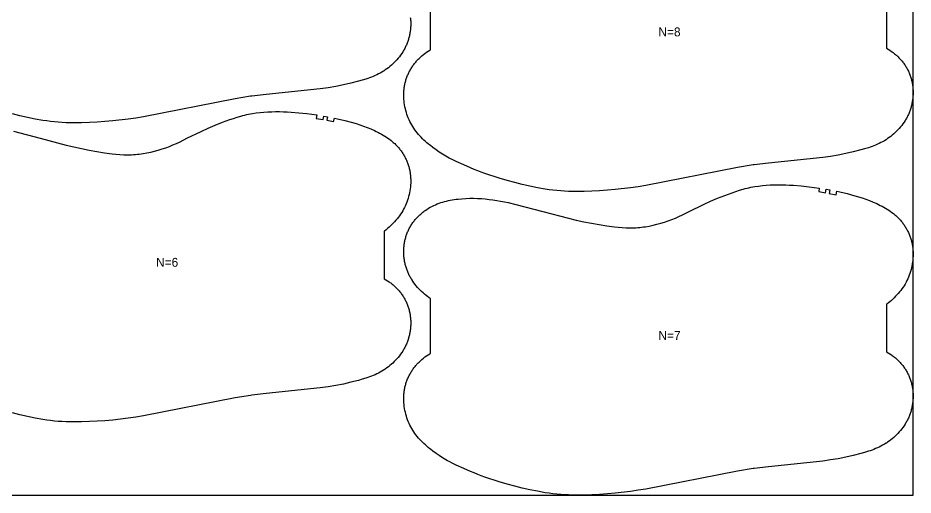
# Model space of a CAD drawing. Header units: inches. Extents: x 0 to 1973, y 0 to 1059.
# Drawn here: x 1470 to 1973, y 0 to 268 of the extents above; entities that cross this region are included whole.
import ezdxf

# ---------------------------------------------------------------- set-up
doc = ezdxf.new("R2010")
doc.units = ezdxf.units.IN

msp = doc.modelspace()

# ---------------------------------------------------------------- linework, layer by layer
at = {"layer": '1'}
for points in [[(0.5, 0), (1973.0375, 0), (1973.0375, 1058.8082), (0.5, 1058.8082), (0.5, 0)], [(1958.141, 80.4545), (1960.0164, 79.3269), (1960.924, 78.7156), (1961.3695, 78.3982), (1961.8093, 78.073), (1962.2431, 77.74), (1962.6708, 77.3991), (1963.0921, 77.0505), (1963.5069, 76.6942), (1963.9148, 76.3302), (1964.3159, 75.9584), (1964.7098, 75.579), (1965.0963, 75.192), (1965.4754, 74.7977), (1965.8469, 74.3961), (1966.2105, 73.9874), (1966.5661, 73.5717), (1966.9136, 73.1493), (1967.2528, 72.7202), (1967.5835, 72.2846), (1967.9056, 71.8426), (1968.2189, 71.3943), (1968.5232, 70.94), (1968.8184, 70.4798), (1969.1043, 70.0138), (1969.3807, 69.5421), (1969.6475, 69.0649), (1969.9045, 68.5824), (1970.1517, 68.0948), (1970.389, 67.6023), (1970.6164, 67.105), (1970.8339, 66.6033), (1971.0413, 66.0973), (1971.2387, 65.5872), (1971.426, 65.0733), (1971.6032, 64.5558), (1971.7702, 64.035), (1971.927, 63.5109), (1972.0735, 62.9839), (1972.2097, 62.4541), (1972.3356, 61.9218), (1972.4511, 61.3871), (1972.5562, 60.8504), (1972.6508, 60.3118), (1972.735, 59.7716), (1972.8088, 59.2298), (1972.8723, 58.6867), (1972.9254, 58.1425), (1972.9682, 57.5973), (1973.0008, 57.0514), (1973.0232, 56.5049), (1973.0354, 55.9581), (1973.0375, 55.4111), (1973.0295, 54.8641), (1973.0114, 54.3173), (1972.9833, 53.7709), (1972.9452, 53.2251), (1972.8972, 52.68), (1972.8392, 52.1359), (1972.7714, 51.5929), (1972.6937, 51.0512), (1972.6062, 50.5111), (1972.5089, 49.9727), (1972.4018, 49.4361), (1972.2849, 48.9017), (1972.1584, 48.3695), (1972.022, 47.8398), (1971.876, 47.3128), (1971.7204, 46.7886), (1971.555, 46.2674), (1971.3801, 45.7495), (1971.1955, 45.2349), (1971.0014, 44.724), (1970.7977, 44.2168), (1970.5845, 43.7137), (1970.3618, 43.2146), (1970.1298, 42.7199), (1969.8885, 42.2295), (1969.6383, 41.7436), (1969.3792, 41.2622), (1969.1115, 40.7855), (1968.8353, 40.3136), (1968.5507, 39.8465), (1967.9572, 38.9273), (1967.3325, 38.0287), (1966.6777, 37.1515), (1965.9944, 36.2965), (1965.2837, 35.4644), (1964.5467, 34.6559), (1963.7842, 33.8716), (1962.9973, 33.1119), (1962.1867, 32.3775), (1961.3534, 31.669), (1960.4984, 30.987), (1959.6224, 30.3319), (1958.7266, 29.7044), (1958.0375, 29.2524), (1957.812, 29.1045), (1956.8798, 28.5321), (1955.931, 27.9872), (1954.967, 27.4698), (1953.9887, 26.9798), (1952.9975, 26.5172), (1951.9944, 26.0821), (1950.9805, 25.6739), (1949.9572, 25.2904), (1948.9254, 24.9291), (1947.8865, 24.5874), (1945.7917, 23.9525), (1943.6821, 23.3647), (1939.443, 22.2771), (1935.1787, 21.3026), (1930.8871, 20.4492), (1926.5712, 19.7289), (1922.2358, 19.143), (1891.774, 15.9413), (1883.7903, 15), (1883.0841, 14.9167), (1874.4448, 13.5244), (1822.928, 3.3824), (1818.6073, 2.6935), (1814.2741, 2.0836), (1805.5835, 1.0589), (1801.225, 0.6741), (1796.8594, 0.3779), (1792.4893, 0.1648), (1788.1155, 0.036), (1783.7396, 0), (1779.3653, 0.0897), (1777.1802, 0.1932), (1774.9975, 0.3389), (1772.8182, 0.5279), (1770.6433, 0.7614), (1768.4735, 1.0396), (1766.3093, 1.3598), (1761.9985, 2.1118), (1757.7122, 2.9904), (1753.4488, 3.9743), (1749.2068, 5.0472), (1744.9881, 6.207), (1740.51, 7.5388), (1732.4648, 10.1423), (1730.4027, 10.8725), (1728.3562, 11.6425), (1726.3277, 12.4581), (1724.3136, 13.31), (1720.5115, 15), (1716.313, 16.8661), (1714.3375, 17.8051), (1712.3889, 18.7958), (1711.4275, 19.3158), (1710.4753, 19.8526), (1708.5983, 20.9746), (1706.758, 22.1574), (1704.9544, 23.3967), (1703.1886, 24.6893), (1701.8, 25.7759), (1701.4655, 26.0377), (1700.6218, 26.734), (1699.791, 27.4457), (1698.9739, 28.1733), (1698.1711, 28.9173), (1697.3837, 29.6781), (1696.6135, 30.4564), (1695.8625, 31.2527), (1695.1328, 32.0677), (1694.4264, 32.902), (1693.7455, 33.7563), (1693.092, 34.631), (1692.4681, 35.527), (1691.8754, 36.4443), (1691.3144, 37.382), (1690.7851, 38.3387), (1690.2877, 39.313), (1689.8222, 40.3036), (1689.3887, 41.309), (1688.9873, 42.3278), (1688.618, 43.3588), (1688.2811, 44.4005), (1687.977, 45.4519), (1687.7064, 46.5121), (1687.4699, 47.5801), (1687.268, 48.655), (1687.1014, 49.7357), (1686.9708, 50.8214), (1686.8765, 51.911), (1686.8194, 53.0035), (1686.8, 54.0976), (1686.8046, 54.6446), (1686.8188, 55.1915), (1686.8428, 55.738), (1686.8765, 56.2839), (1686.9201, 56.8291), (1686.9737, 57.3732), (1687.0372, 57.9162), (1687.1108, 58.4579), (1687.1946, 58.998), (1687.2886, 59.5364), (1687.3929, 60.0729), (1687.5076, 60.6073), (1687.6327, 61.1394), (1687.7682, 61.669), (1687.9139, 62.1959), (1688.0698, 62.72), (1688.2358, 63.241), (1688.4119, 63.7588), (1688.5978, 64.2731), (1688.7935, 64.7839), (1688.999, 65.2909), (1689.2142, 65.7939), (1689.4389, 66.2927), (1689.6731, 66.7872), (1689.9167, 67.2772), (1690.1696, 67.7624), (1690.4317, 68.2427), (1690.7029, 68.718), (1690.9831, 69.1879), (1691.2723, 69.6524), (1691.5702, 70.1114), (1691.8767, 70.5646), (1692.1917, 71.012), (1692.5151, 71.4533), (1692.8466, 71.8884), (1693.1862, 72.3173), (1693.5338, 72.7396), (1693.8891, 73.1553), (1694.2521, 73.5643), (1694.6227, 73.9663), (1695.0006, 74.3613), (1695.3857, 74.749), (1695.7779, 75.1294), (1696.1771, 75.5023), (1696.5831, 75.8675), (1696.9957, 76.2253), (1697.8394, 76.9189), (1698.7062, 77.5846), (1699.5939, 78.2235), (1700.5004, 78.8371), (1701.4236, 79.4266), (1701.8, 79.6541), (1701.8, 110.4594), (1701.1109, 110.9114), (1700.2151, 111.539), (1699.3391, 112.194), (1698.4841, 112.876), (1697.6508, 113.5845), (1696.8402, 114.3189), (1696.0533, 115.0786), (1695.2908, 115.863), (1694.5538, 116.6715), (1693.8431, 117.5035), (1693.1598, 118.3585), (1692.5051, 119.2357), (1691.8803, 120.1343), (1691.2868, 121.0535), (1691.0023, 121.5206), (1690.726, 121.9925), (1690.4583, 122.4692), (1690.1992, 122.9506), (1689.949, 123.4365), (1689.7078, 123.9269), (1689.4757, 124.4217), (1689.253, 124.9207), (1689.0398, 125.4238), (1688.8361, 125.931), (1688.642, 126.4419), (1688.4574, 126.9565), (1688.2825, 127.4744), (1688.1171, 127.9956), (1687.9615, 128.5198), (1687.8155, 129.0468), (1687.6791, 129.5765), (1687.5526, 130.1087), (1687.4357, 130.6432), (1687.3286, 131.1797), (1687.2313, 131.7181), (1687.1438, 132.2583), (1687.0661, 132.7999), (1686.9983, 133.3429), (1686.9403, 133.887), (1686.8923, 134.4321), (1686.8542, 134.9779), (1686.8261, 135.5243), (1686.808, 136.0711), (1686.8, 136.6181), (1686.8021, 137.1651), (1686.8143, 137.712), (1686.8367, 138.2584), (1686.8693, 138.8043), (1686.9121, 139.3495), (1686.9652, 139.8937), (1687.0287, 140.4368), (1687.1025, 140.9786), (1687.1867, 141.5189), (1687.2813, 142.0575), (1687.3864, 142.5942), (1687.5019, 143.1288), (1687.6278, 143.6611), (1687.764, 144.1909), (1687.9105, 144.7179), (1688.0673, 145.242), (1688.2343, 145.7629), (1688.4115, 146.2804), (1688.5988, 146.7942), (1688.7962, 147.3043), (1689.0036, 147.8103), (1689.2211, 148.312), (1689.4485, 148.8093), (1689.6858, 149.3018), (1689.933, 149.7895), (1690.19, 150.272), (1690.4568, 150.7491), (1690.7332, 151.2208), (1691.0191, 151.6868), (1691.3143, 152.1471), (1691.6186, 152.6014), (1691.9319, 153.0496), (1692.254, 153.4916), (1692.5847, 153.9272), (1692.9239, 154.3563), (1693.2714, 154.7788), (1693.627, 155.1944), (1693.9906, 155.6031), (1694.3621, 156.0047), (1694.7412, 156.399), (1695.1277, 156.786), (1695.5216, 157.1654), (1695.9227, 157.5372), (1696.3306, 157.9012), (1696.7454, 158.2576), (1697.1667, 158.6062), (1697.5944, 158.947), (1698.0282, 159.28), (1698.468, 159.6052), (1698.9135, 159.9226), (1699.8211, 160.5339), (1700.7493, 161.1136), (1701.6965, 161.6615), (1702.6612, 162.1775), (1703.6418, 162.6616), (1704.6371, 163.1142), (1705.6459, 163.5359), (1706.667, 163.9272), (1707.6992, 164.2887), (1708.7413, 164.6209), (1709.7921, 164.9245), (1710.8505, 165.1999), (1711.9153, 165.448), (1712.9859, 165.6698), (1714.0614, 165.8667), (1715.1413, 166.0402), (1716.2249, 166.1915), (1717.3116, 166.3219), (1719.4912, 166.5258), (1721.6755, 166.6609), (1723.8621, 166.7303), (1726.0495, 166.7353), (1728.2358, 166.6772), (1730.4197, 166.5579), (1732.6002, 166.3818), (1734.7763, 166.1534), (1736.9473, 165.8777), (1739.1123, 165.5583), (1741.2701, 165.1954), (1743.4197, 164.788), (1745.5598, 164.3353), (1749.812, 163.3075), (1764.8881, 159.3412), (1779.4342, 155.5143), (1783.6909, 154.5012), (1787.965, 153.5634), (1792.2559, 152.7069), (1796.5617, 151.9294), (1800.8812, 151.2345), (1805.2185, 150.6574), (1807.3952, 150.4274), (1809.5763, 150.2496), (1811.7607, 150.136), (1812.8536, 150.107), (1813.9468, 150.0985), (1815.04, 150.1117), (1816.133, 150.1467), (1817.2253, 150.203), (1818.3164, 150.2803), (1819.406, 150.3783), (1820.4937, 150.4966), (1821.5789, 150.6349), (1822.6614, 150.7928), (1824.8167, 151.1658), (1826.9582, 151.6116), (1829.0848, 152.1257), (1831.1954, 152.7037), (1833.2887, 153.342), (1835.3625, 154.0406), (1837.4141, 154.8002), (1839.441, 155.6216), (1841.4421, 156.5031), (1843.422, 157.4325), (1847.2791, 159.3412), (1855.188, 163.255), (1859.1764, 165.0539), (1863.213, 166.7431), (1867.2869, 168.3378), (1871.3954, 169.8441), (1873.4631, 170.5625), (1875.5427, 171.2441), (1877.6372, 171.8734), (1878.6911, 172.1636), (1879.7499, 172.4348), (1880.8139, 172.6856), (1881.8828, 172.9161), (1882.956, 173.1268), (1884.0331, 173.3184), (1886.1969, 173.6459), (1888.3702, 173.9031), (1890.5495, 174.0948), (1892.733, 174.2272), (1894.9193, 174.3071), (1897.107, 174.3412), (1899.295, 174.3351), (1901.4823, 174.2896), (1903.6683, 174.2046), (1905.8523, 174.0797), (1910.2124, 173.7165), (1914.5615, 173.2319), (1920.2751, 172.4568), (1919.98, 170.4787), (1923.8918, 169.8565), (1924.2254, 171.8285), (1926.1956, 171.4841), (1925.8402, 169.5159), (1929.7169, 168.766), (1930.1227, 170.7244), (1931.8201, 170.3617), (1936.0766, 169.3503), (1940.2995, 168.2027), (1942.3971, 167.5781), (1944.4822, 166.9141), (1946.5513, 166.204), (1948.6012, 165.4412), (1950.628, 164.6194), (1952.6275, 163.7331), (1953.6156, 163.2641), (1954.5951, 162.777), (1955.5655, 162.2711), (1956.5261, 161.7459), (1957.4762, 161.2004), (1958.4139, 160.6336), (1959.3371, 160.0441), (1960.2436, 159.4305), (1961.1313, 158.7916), (1961.9981, 158.1259), (1962.8418, 157.4323), (1963.2544, 157.0746), (1963.6604, 156.7093), (1964.0596, 156.3364), (1964.4518, 155.9561), (1964.8369, 155.5683), (1965.2148, 155.1734), (1965.5854, 154.7713), (1965.9484, 154.3624), (1966.3037, 153.9466), (1966.6513, 153.5243), (1966.9909, 153.0955), (1967.3224, 152.6603), (1967.6458, 152.219), (1967.9608, 151.7716), (1968.2673, 151.3184), (1968.5652, 150.8595), (1968.8544, 150.3949), (1969.1346, 149.925), (1969.4058, 149.4497), (1969.6679, 148.9694), (1969.9208, 148.4842), (1970.1644, 147.9942), (1970.3986, 147.4997), (1970.6233, 147.0009), (1970.8385, 146.4979), (1971.044, 145.9909), (1971.2397, 145.4801), (1971.4256, 144.9658), (1971.6017, 144.448), (1971.7677, 143.927), (1971.9236, 143.4029), (1972.0693, 142.876), (1972.2048, 142.3464), (1972.3299, 141.8143), (1972.4446, 141.28), (1972.5489, 140.7435), (1972.6429, 140.2051), (1972.7267, 139.6649), (1972.8003, 139.1233), (1972.8638, 138.5803), (1972.9174, 138.0361), (1972.961, 137.491), (1972.9947, 136.945), (1973.0187, 136.3986), (1973.0329, 135.8517), (1973.0375, 135.3046), (1973.0181, 134.2106), (1972.961, 133.118), (1972.8668, 132.0284), (1972.7361, 130.9427), (1972.5695, 129.862), (1972.3676, 128.7871), (1972.1311, 127.7191), (1971.8605, 126.6589), (1971.5564, 125.6075), (1971.2195, 124.5658), (1970.8502, 123.5349), (1970.4488, 122.516), (1970.0153, 121.5106), (1969.5498, 120.5201), (1969.0524, 119.5457), (1968.5231, 118.589), (1967.9621, 117.6513), (1967.3694, 116.734), (1966.7455, 115.8381), (1966.092, 114.9633), (1965.4111, 114.1091), (1964.7047, 113.2747), (1963.975, 112.4597), (1963.224, 111.6634), (1962.4538, 110.8851), (1961.6664, 110.1243), (1960.8636, 109.3803), (1960.0465, 108.6527), (1959.2157, 107.941), (1958.372, 107.2447), (1958.0375, 106.9829), (1958.0375, 80.5098), (1958.141, 80.4545)]]:
    msp.add_lwpolyline(points, close=True, dxfattribs=at)
for points in [[(1958.0375, 277.5229), (1958.0375, 251.0498), (1958.141, 250.9945), (1958.141, 250.9945), (1960.0164, 249.8669), (1960.924, 249.2556), (1961.3695, 248.9382), (1961.8093, 248.613), (1962.2431, 248.28), (1962.6708, 247.9391), (1963.0921, 247.5905), (1963.5069, 247.2342), (1963.9148, 246.8702), (1964.3159, 246.4984), (1964.7098, 246.119), (1965.0963, 245.732), (1965.4754, 245.3377), (1965.8469, 244.9361), (1966.2105, 244.5274), (1966.5661, 244.1117), (1966.9136, 243.6893), (1967.2528, 243.2602), (1967.5835, 242.8246), (1967.9056, 242.3826), (1968.2189, 241.9343), (1968.5232, 241.48), (1968.8184, 241.0198), (1969.1043, 240.5538), (1969.3807, 240.0821), (1969.6475, 239.6049), (1969.9045, 239.1224), (1970.1517, 238.6348), (1970.389, 238.1423), (1970.6164, 237.645), (1970.8339, 237.1433), (1971.0413, 236.6373), (1971.2387, 236.1272), (1971.426, 235.6133), (1971.6032, 235.0958), (1971.7702, 234.575), (1971.927, 234.0509), (1972.0735, 233.5239), (1972.2097, 232.9941), (1972.3356, 232.4618), (1972.4511, 231.9271), (1972.5562, 231.3904), (1972.6508, 230.8518), (1972.735, 230.3116), (1972.8088, 229.7698), (1972.8723, 229.2267), (1972.9254, 228.6825), (1972.9682, 228.1373), (1973.0008, 227.5914), (1973.0232, 227.0449), (1973.0354, 226.4981), (1973.0375, 225.9511), (1973.0295, 225.4041), (1973.0114, 224.8573), (1972.9833, 224.3109), (1972.9452, 223.7651), (1972.8972, 223.22), (1972.8392, 222.6759), (1972.7714, 222.1329), (1972.6937, 221.5912), (1972.6062, 221.0511), (1972.5089, 220.5127), (1972.4018, 219.9761), (1972.2849, 219.4417), (1972.1584, 218.9095), (1972.022, 218.3798), (1971.876, 217.8528), (1971.7204, 217.3286), (1971.555, 216.8074), (1971.3801, 216.2895), (1971.1955, 215.7749), (1971.0014, 215.264), (1970.7977, 214.7568), (1970.5845, 214.2537), (1970.3618, 213.7546), (1970.1298, 213.2599), (1969.8885, 212.7695), (1969.6383, 212.2836), (1969.3792, 211.8022), (1969.1115, 211.3255), (1968.8353, 210.8536), (1968.5507, 210.3865), (1967.9572, 209.4673), (1967.3325, 208.5687), (1966.6777, 207.6915), (1965.9944, 206.8365), (1965.2837, 206.0044), (1964.5467, 205.1959), (1963.7842, 204.4116), (1962.9973, 203.6519), (1962.1867, 202.9175), (1961.3534, 202.209), (1960.4984, 201.527), (1959.6224, 200.8719), (1958.7266, 200.2444), (1958.0375, 199.7924), (1957.812, 199.6445), (1956.8798, 199.0721), (1955.931, 198.5272), (1954.967, 198.0098), (1953.9887, 197.5198), (1952.9975, 197.0572), (1951.9944, 196.6221), (1950.9805, 196.2139), (1949.9572, 195.8304), (1948.9254, 195.4691), (1947.8865, 195.1274), (1945.7917, 194.4925), (1943.6821, 193.9047), (1939.443, 192.8171), (1935.1787, 191.8426), (1930.8871, 190.9892), (1926.5712, 190.2689), (1922.2358, 189.683), (1891.774, 186.4813), (1883.7903, 185.54), (1883.0841, 185.4567), (1874.4448, 184.0644), (1822.928, 173.9224), (1818.6073, 173.2335), (1814.2741, 172.6236), (1805.5835, 171.5989), (1801.225, 171.2141), (1796.8594, 170.9179), (1792.4893, 170.7048), (1788.1155, 170.576), (1783.7396, 170.54), (1779.3653, 170.6297), (1777.1802, 170.7332), (1774.9975, 170.8789), (1772.8182, 171.0679), (1770.6433, 171.3014), (1768.4735, 171.5796), (1766.3093, 171.8998), (1761.9985, 172.6518), (1757.7122, 173.5304), (1753.4488, 174.5143), (1749.2068, 175.5872), (1744.9881, 176.747), (1740.51, 178.0788), (1732.4648, 180.6823), (1730.4027, 181.4125), (1728.3562, 182.1825), (1726.3277, 182.9981), (1724.3136, 183.85), (1720.5115, 185.54), (1716.313, 187.4061), (1714.3375, 188.3451), (1712.3889, 189.3358), (1711.4275, 189.8558), (1710.4753, 190.3926), (1708.5983, 191.5146), (1706.758, 192.6974), (1704.9544, 193.9367), (1703.1886, 195.2293), (1701.8, 196.3159), (1701.4655, 196.5777), (1700.6218, 197.274), (1699.791, 197.9857), (1698.9739, 198.7133), (1698.1711, 199.4573), (1697.3837, 200.2181), (1696.6135, 200.9964), (1695.8625, 201.7927), (1695.1328, 202.6077), (1694.4264, 203.442), (1693.7455, 204.2963), (1693.092, 205.171), (1692.4681, 206.067), (1691.8754, 206.9843), (1691.3144, 207.922), (1690.7851, 208.8787), (1690.2877, 209.853), (1689.8222, 210.8436), (1689.3887, 211.849), (1688.9873, 212.8678), (1688.618, 213.8988), (1688.2811, 214.9405), (1687.977, 215.9919), (1687.7064, 217.0521), (1687.4699, 218.1201), (1687.268, 219.195), (1687.1014, 220.2757), (1686.9708, 221.3614), (1686.8765, 222.451), (1686.8194, 223.5435), (1686.8, 224.6376), (1686.8046, 225.1846), (1686.8188, 225.7315), (1686.8428, 226.278), (1686.8765, 226.8239), (1686.9201, 227.3691), (1686.9737, 227.9132), (1687.0372, 228.4562), (1687.1108, 228.9979), (1687.1946, 229.538), (1687.2886, 230.0764), (1687.3929, 230.6129), (1687.5076, 231.1473), (1687.6327, 231.6794), (1687.7682, 232.209), (1687.9139, 232.7359), (1688.0698, 233.26), (1688.2358, 233.781), (1688.4119, 234.2988), (1688.5978, 234.8131), (1688.7935, 235.3239), (1688.999, 235.8309), (1689.2142, 236.3339), (1689.4389, 236.8327), (1689.6731, 237.3272), (1689.9167, 237.8172), (1690.1696, 238.3024), (1690.4317, 238.7827), (1690.7029, 239.258), (1690.9831, 239.7279), (1691.2723, 240.1924), (1691.5702, 240.6514), (1691.8767, 241.1046), (1692.1917, 241.552), (1692.5151, 241.9933), (1692.8466, 242.4284), (1693.1862, 242.8573), (1693.5338, 243.2796), (1693.8891, 243.6953), (1694.2521, 244.1043), (1694.6227, 244.5063), (1695.0006, 244.9013), (1695.3857, 245.289), (1695.7779, 245.6694), (1696.1771, 246.0423), (1696.5831, 246.4075), (1696.9957, 246.7653), (1697.8394, 247.4589), (1698.7062, 248.1246), (1699.5939, 248.7635), (1700.5004, 249.3771), (1701.4236, 249.9666), (1701.8, 250.1941), (1701.8, 280.9994)], [(1690.5088, 268.3628), (1690.5723, 267.8197), (1690.6254, 267.2755), (1690.6682, 266.7303), (1690.7008, 266.1844), (1690.7232, 265.6379), (1690.7354, 265.0911), (1690.7375, 264.5441), (1690.7295, 263.9971), (1690.7114, 263.4503), (1690.6833, 262.9039), (1690.6452, 262.3581), (1690.5972, 261.813), (1690.5392, 261.2689), (1690.4714, 260.7259), (1690.3937, 260.1842), (1690.3062, 259.6441), (1690.2089, 259.1057), (1690.1018, 258.5691), (1689.9849, 258.0347), (1689.8584, 257.5025), (1689.722, 256.9728), (1689.576, 256.4458), (1689.4204, 255.9216), (1689.255, 255.4004), (1689.0801, 254.8825), (1688.8955, 254.3679), (1688.7014, 253.857), (1688.4977, 253.3498), (1688.2845, 252.8467), (1688.0618, 252.3476), (1687.8298, 251.8529), (1687.5885, 251.3625), (1687.3383, 250.8766), (1687.0792, 250.3952), (1686.8115, 249.9185), (1686.5353, 249.4466), (1686.2507, 248.9795), (1685.6572, 248.0603), (1685.0325, 247.1617), (1684.3777, 246.2845), (1683.6944, 245.4295), (1682.9837, 244.5974), (1682.2467, 243.7889), (1681.4842, 243.0046), (1680.6973, 242.2449), (1679.8867, 241.5105), (1679.0534, 240.802), (1678.1984, 240.12), (1677.3224, 239.4649), (1676.4266, 238.8374), (1675.7375, 238.3854), (1675.512, 238.2375), (1674.5798, 237.6651), (1673.631, 237.1202), (1672.667, 236.6028), (1671.6887, 236.1128), (1670.6975, 235.6502), (1669.6944, 235.2151), (1668.6805, 234.8069), (1667.6572, 234.4234), (1666.6254, 234.0621), (1665.5865, 233.7204), (1663.4917, 233.0855), (1661.3821, 232.4977), (1657.143, 231.4101), (1652.8787, 230.4356), (1648.5871, 229.5822), (1644.2712, 228.8619), (1639.9358, 228.276), (1609.474, 225.0743), (1601.4903, 224.133), (1600.7841, 224.0497), (1592.1448, 222.6574), (1540.628, 212.5154), (1536.3073, 211.8265), (1531.9741, 211.2166), (1523.2835, 210.1919), (1518.925, 209.8071), (1514.5594, 209.5109), (1510.1893, 209.2978), (1505.8155, 209.169), (1501.4396, 209.133), (1497.0653, 209.2227), (1494.8802, 209.3262), (1492.6975, 209.4719), (1490.5182, 209.6609), (1488.3433, 209.8944), (1486.1735, 210.1726), (1484.0093, 210.4928), (1479.6985, 211.2448), (1475.4122, 212.1234), (1471.1488, 213.1073), (1466.9068, 214.1802)], [(1467.512, 204.4005), (1482.5881, 200.4342), (1497.1342, 196.6073), (1501.3909, 195.5942), (1505.665, 194.6564), (1509.9559, 193.7999), (1514.2617, 193.0224), (1518.5812, 192.3275), (1522.9185, 191.7504), (1525.0952, 191.5204), (1527.2763, 191.3426), (1529.4607, 191.229), (1530.5536, 191.2), (1531.6468, 191.1915), (1532.74, 191.2047), (1533.833, 191.2397), (1534.9253, 191.296), (1536.0164, 191.3733), (1537.106, 191.4713), (1538.1937, 191.5896), (1539.2789, 191.7279), (1540.3614, 191.8858), (1542.5167, 192.2588), (1544.6582, 192.7046), (1546.7848, 193.2187), (1548.8954, 193.7967), (1550.9887, 194.435), (1553.0625, 195.1336), (1555.1141, 195.8932), (1557.141, 196.7146), (1559.1421, 197.5961), (1561.122, 198.5255), (1564.9791, 200.4342), (1572.888, 204.348), (1576.8764, 206.1469), (1580.913, 207.8361), (1584.9869, 209.4308), (1589.0954, 210.9371), (1591.1631, 211.6555), (1593.2427, 212.3371), (1595.3372, 212.9664), (1596.3911, 213.2566), (1597.4499, 213.5278), (1598.5139, 213.7786), (1599.5828, 214.0091), (1600.656, 214.2198), (1601.7331, 214.4114), (1603.8969, 214.7389), (1606.0702, 214.9961), (1608.2495, 215.1878), (1610.433, 215.3202), (1612.6193, 215.4001), (1614.807, 215.4342), (1616.995, 215.4281), (1619.1823, 215.3826), (1621.3683, 215.2976), (1623.5523, 215.1727), (1627.9124, 214.8095), (1632.2615, 214.3249), (1637.9751, 213.5498), (1637.68, 211.5717), (1641.5918, 210.9495), (1641.9254, 212.9215), (1643.8956, 212.5771), (1643.5402, 210.6089), (1647.4169, 209.859), (1647.8227, 211.8174), (1649.5201, 211.4547), (1653.7766, 210.4433), (1657.9995, 209.2957), (1660.0971, 208.6711), (1662.1822, 208.0071), (1664.2513, 207.297), (1666.3012, 206.5342), (1668.328, 205.7124), (1670.3275, 204.8261), (1671.3156, 204.3571), (1672.2951, 203.87), (1673.2655, 203.3641), (1674.2261, 202.8389), (1675.1762, 202.2934), (1676.1139, 201.7266), (1677.0371, 201.1371), (1677.9436, 200.5235), (1678.8313, 199.8846), (1679.6981, 199.2189), (1680.5418, 198.5253), (1680.9544, 198.1676), (1681.3604, 197.8023), (1681.7596, 197.4294), (1682.1518, 197.0491), (1682.5369, 196.6613), (1682.9148, 196.2664), (1683.2854, 195.8643), (1683.6484, 195.4554), (1684.0037, 195.0396), (1684.3513, 194.6173), (1684.6909, 194.1885), (1685.0224, 193.7533), (1685.3458, 193.312), (1685.6608, 192.8646), (1685.9673, 192.4114), (1686.2652, 191.9525), (1686.5544, 191.4879), (1686.8346, 191.018), (1687.1058, 190.5427), (1687.3679, 190.0624), (1687.6208, 189.5772), (1687.8644, 189.0872), (1688.0986, 188.5927), (1688.3233, 188.0939), (1688.5385, 187.5909), (1688.744, 187.0839), (1688.9397, 186.5731), (1689.1256, 186.0588), (1689.3017, 185.541), (1689.4677, 185.02), (1689.6236, 184.4959), (1689.7693, 183.969), (1689.9048, 183.4394), (1690.0299, 182.9073), (1690.1446, 182.373), (1690.2489, 181.8365), (1690.3429, 181.2981), (1690.4267, 180.7579), (1690.5003, 180.2163), (1690.5638, 179.6733), (1690.6174, 179.1291), (1690.661, 178.584), (1690.6947, 178.038), (1690.7187, 177.4916), (1690.7329, 176.9447), (1690.7375, 176.3976), (1690.7181, 175.3036), (1690.661, 174.211), (1690.5668, 173.1214), (1690.4361, 172.0357), (1690.2695, 170.955), (1690.0676, 169.8801), (1689.8311, 168.8121), (1689.5605, 167.7519), (1689.2564, 166.7005), (1688.9195, 165.6588), (1688.5502, 164.6279), (1688.1488, 163.609), (1687.7153, 162.6036), (1687.2498, 161.6131), (1686.7524, 160.6387), (1686.2231, 159.682), (1685.6621, 158.7443), (1685.0694, 157.827), (1684.4455, 156.9311), (1683.792, 156.0563), (1683.1111, 155.2021), (1682.4047, 154.3677), (1681.675, 153.5527), (1680.924, 152.7564), (1680.1538, 151.9781), (1679.3664, 151.2173), (1678.5636, 150.4733), (1677.7465, 149.7457), (1676.9157, 149.034), (1676.072, 148.3377), (1675.7375, 148.0759), (1675.7375, 121.6028), (1675.841, 121.5475), (1675.841, 121.5475), (1677.7164, 120.4199), (1678.624, 119.8086), (1679.0695, 119.4912), (1679.5093, 119.166), (1679.9431, 118.833), (1680.3708, 118.4921), (1680.7921, 118.1435), (1681.2069, 117.7872), (1681.6148, 117.4232), (1682.0159, 117.0514), (1682.4098, 116.672), (1682.7963, 116.285), (1683.1754, 115.8907), (1683.5469, 115.4891), (1683.9105, 115.0804), (1684.2661, 114.6647), (1684.6136, 114.2423), (1684.9528, 113.8132), (1685.2835, 113.3776), (1685.6056, 112.9356), (1685.9189, 112.4873), (1686.2232, 112.033), (1686.5184, 111.5728), (1686.8043, 111.1068), (1687.0807, 110.6351), (1687.3475, 110.1579), (1687.6045, 109.6754), (1687.8517, 109.1878), (1688.089, 108.6953), (1688.3164, 108.198), (1688.5339, 107.6963), (1688.7413, 107.1903), (1688.9387, 106.6802), (1689.126, 106.1663), (1689.3032, 105.6488), (1689.4702, 105.128), (1689.627, 104.6039), (1689.7735, 104.0769), (1689.9097, 103.5471), (1690.0356, 103.0148), (1690.1511, 102.4801), (1690.2562, 101.9434), (1690.3508, 101.4048), (1690.435, 100.8646), (1690.5088, 100.3228), (1690.5723, 99.7797), (1690.6254, 99.2355), (1690.6682, 98.6903), (1690.7008, 98.1444), (1690.7232, 97.5979), (1690.7354, 97.0511), (1690.7375, 96.5041), (1690.7295, 95.9571), (1690.7114, 95.4103), (1690.6833, 94.8639), (1690.6452, 94.3181), (1690.5972, 93.773), (1690.5392, 93.2289), (1690.4714, 92.6859), (1690.3937, 92.1442), (1690.3062, 91.6041), (1690.2089, 91.0657), (1690.1018, 90.5291), (1689.9849, 89.9947), (1689.8584, 89.4625), (1689.722, 88.9328), (1689.576, 88.4058), (1689.4204, 87.8816), (1689.255, 87.3604), (1689.0801, 86.8425), (1688.8955, 86.3279), (1688.7014, 85.817), (1688.4977, 85.3098), (1688.2845, 84.8067), (1688.0618, 84.3076), (1687.8298, 83.8129), (1687.5885, 83.3225), (1687.3383, 82.8366), (1687.0792, 82.3552), (1686.8115, 81.8785), (1686.5353, 81.4066), (1686.2507, 80.9395), (1685.6572, 80.0203), (1685.0325, 79.1217), (1684.3777, 78.2445), (1683.6944, 77.3895), (1682.9837, 76.5574), (1682.2467, 75.7489), (1681.4842, 74.9646), (1680.6973, 74.2049), (1679.8867, 73.4705), (1679.0534, 72.762), (1678.1984, 72.08), (1677.3224, 71.4249), (1676.4266, 70.7974), (1675.7375, 70.3454), (1675.512, 70.1975), (1674.5798, 69.6251), (1673.631, 69.0802), (1672.667, 68.5628), (1671.6887, 68.0728), (1670.6975, 67.6102), (1669.6944, 67.1751), (1668.6805, 66.7669), (1667.6572, 66.3834), (1666.6254, 66.0221), (1665.5865, 65.6804), (1663.4917, 65.0455), (1661.3821, 64.4577), (1657.143, 63.3701), (1652.8787, 62.3956), (1648.5871, 61.5422), (1644.2712, 60.8219), (1639.9358, 60.236), (1609.474, 57.0343), (1601.4903, 56.093), (1600.7841, 56.0097), (1592.1448, 54.6174), (1540.628, 44.4754), (1536.3073, 43.7865), (1531.9741, 43.1766), (1523.2835, 42.1519), (1518.925, 41.7671), (1514.5594, 41.4709), (1510.1893, 41.2578), (1505.8155, 41.129), (1501.4396, 41.093), (1497.0653, 41.1827), (1494.8802, 41.2862), (1492.6975, 41.4319), (1490.5182, 41.6209), (1488.3433, 41.8544), (1486.1735, 42.1326), (1484.0093, 42.4528), (1479.6985, 43.2048), (1475.4122, 44.0834), (1471.1488, 45.0673), (1466.9068, 46.1402)]]:
    msp.add_lwpolyline(points, dxfattribs=at)

# ---------------------------------------------------------------- texts
for s, p in [('N=8', (1829.9188, 257.7106)), ('N=6', (1547.6188, 128.2636)), ('N=7', (1829.9188, 87.1706))]:
    msp.add_text(s, height=5, dxfattribs=at).set_placement(p)

doc.saveas('drawing.dxf')
